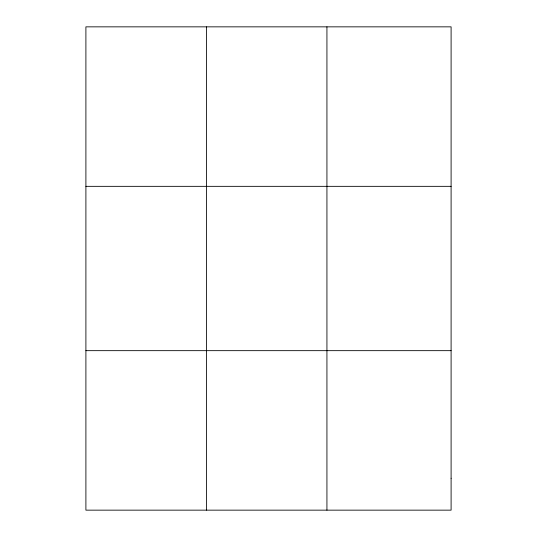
<?xml version="1.0" encoding="UTF-8"?>
<svg xmlns="http://www.w3.org/2000/svg" width="537" height="537" viewBox="0 0 537 537"><rect width="100%" height="100%" fill="white"/><g stroke="black" fill="none" stroke-linecap="round" stroke-linejoin="round"><path stroke-width="0.81" d="M206.416 510.15L206.416 26.85M326.932 510.15L326.932 26.85M85.9 186.339L451.1 186.339M85.9 350.661L451.1 350.661M451.1 478.252L451.1 510.15L85.9 510.15L85.9 26.85L451.1 26.85L451.1 478.252"/></g></svg>
